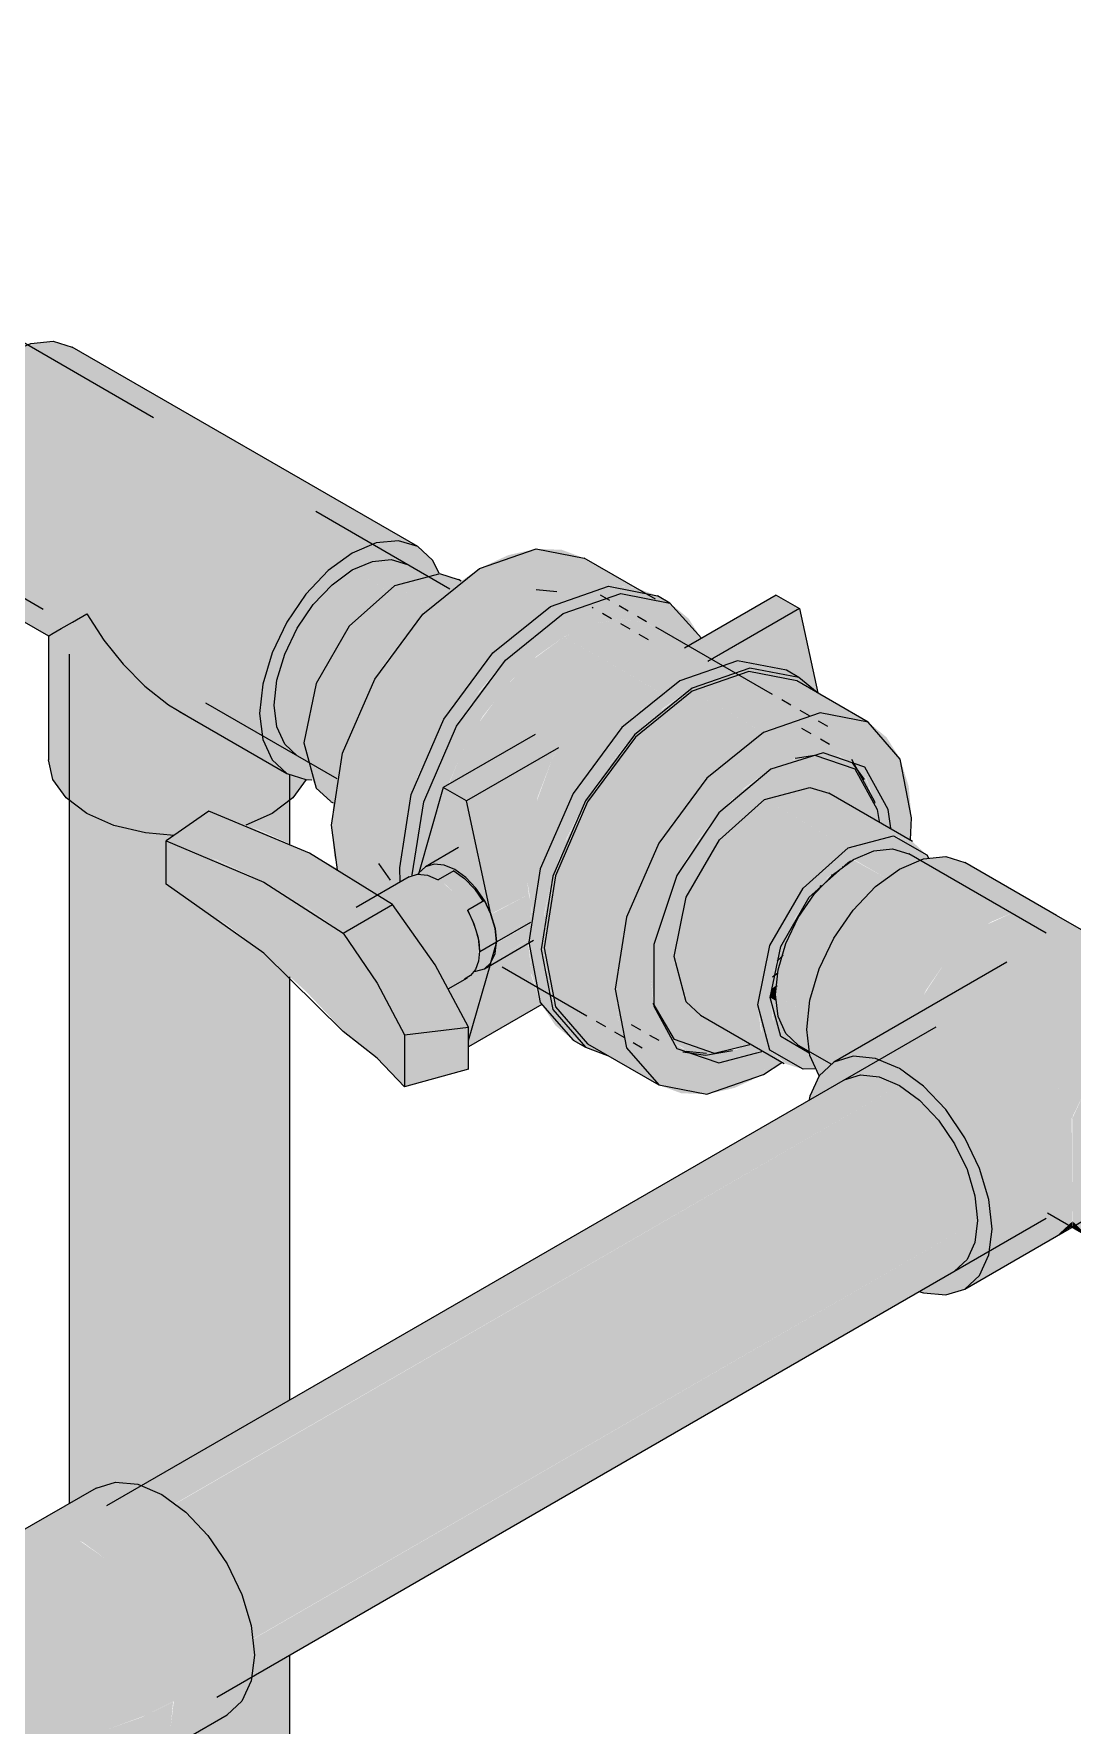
# Model space of a CAD drawing. Header units: millimetres. Extents: x -3576 to 4228, y -1686 to 5244.
# Drawn here: x 2177 to 2529, y 3027 to 3601 of the extents above; entities that cross this region are included whole.
import ezdxf

# ---------------------------------------------------------------- set-up
doc = ezdxf.new("R2010")
doc.units = ezdxf.units.MM
doc.layers.add('M-_WATR----_E', color=5, linetype='Continuous', lineweight=9)

# ---------------------------------------------------------------- blocks, each defined once
blk = doc.blocks.new('COMER_TE40_U-PVC тройник равнопроходный - DN16 - DN315 _Grey_-V15-В50 Аксонометрия')
at = {"layer": 'M-_WATR----_E', "lineweight": 20}
for points in [[(2284.68, 3424.81), (2292.82, 3428.27), (2300.41, 3429.02), (2306.93, 3427.01), (2189.55, 3494.78), (2183.03, 3496.79), (2175.44, 3496.04), (2167.3, 3492.57), (2281.79, 3426.47)], [(2262.43, 3349.93), (2257.43, 3354.57), (2254.29, 3361.52), (2253.21, 3370.3), (2254.29, 3380.33), (2257.43, 3390.9), (2262.43, 3401.32), (2268.95, 3410.85), (2276.54, 3418.86), (2284.68, 3424.81), (2167.3, 3492.57), (2159.16, 3486.63), (2151.57, 3478.62), (2145.05, 3469.09), (2140.05, 3458.67), (2136.91, 3448.1), (2135.83, 3438.07), (2136.91, 3429.29), (2140.05, 3422.34), (2145.05, 3417.7), (2181.65, 3396.75), (2194.52, 3404.19), (2200.26, 3395.28), (2206.84, 3387.03), (2214.47, 3379.4), (2222.27, 3373.3), (2258.16, 3352.42)], [(2268.95, 3347.92), (2270.99, 3348.12), (2269.32, 3351.79), (2269.03, 3354.2), (2265.44, 3356.45), (2261.72, 3359.9), (2259.07, 3365.76), (2258.16, 3373.16), (2259.07, 3381.61), (2262, 3391.12), (2265.93, 3399.3), (2272.51, 3408.48), (2277.84, 3414.1), (2284.68, 3419.09), (2291.54, 3422.01), (2297.94, 3422.64), (2303.43, 3420.95), (2309.72, 3417.31), (2314.01, 3417.78), (2311.93, 3422.37), (2306.93, 3427.01), (2300.41, 3429.02), (2292.82, 3428.27), (2284.68, 3424.81), (2276.54, 3418.86), (2268.21, 3409.78), (2262.43, 3401.32), (2257.43, 3390.9), (2254.29, 3380.33), (2253.21, 3370.3), (2254.29, 3361.52), (2257.43, 3354.57), (2262.43, 3349.93), (2268.28, 3348.13)], [(2224.18, 3329.03), (2236.27, 3337.08), (2248.51, 3332.46), (2257.46, 3336.42), (2257.43, 3352.84), (2222.27, 3373.3), (2213.49, 3380.33), (2206.84, 3387.03), (2200.26, 3395.28), (2194.52, 3404.19), (2181.65, 3396.75), (2181.49, 3354.59), (2183.01, 3347.94), (2187.45, 3341.74), (2194.52, 3336.42), (2203.74, 3332.34), (2214.47, 3329.77), (2221.44, 3329.24)], [(2257.46, 3336.42), (2264.53, 3341.74), (2268.95, 3347.92), (2261.72, 3350.35), (2257.46, 3352.83), (2257.46, 3346.69)]]:
    blk.add_hatch(color=47, dxfattribs=at).paths.add_polyline_path(points)
at = {"layer": 'M-_WATR----_E', "color": 180, "lineweight": 20}
for p, q in [((2306.93, 3427.01), (2189.55, 3494.78)), ((2145.05, 3417.7), (2181.49, 3396.66)), ((2181.49, 3396.66), (2181.49, 3354.59)), ((2225.99, 3370.97), (2262.43, 3349.93)), ((2257.46, 3336.42), (2248.53, 3332.43))]:
    blk.add_line(p, q, dxfattribs=at)
for points in [[(2167.3, 3492.57, 0), (2175.44, 3496.04, 0), (2183.03, 3496.79, 0), (2189.55, 3494.78, 0)], [(2145.05, 3417.7, 0), (2140.05, 3422.34, 0), (2136.91, 3429.29, 0), (2135.83, 3438.07, 0), (2136.91, 3448.1, 0), (2140.05, 3458.67, 0), (2145.05, 3469.09, 0), (2151.57, 3478.62, 0), (2159.16, 3486.63, 0), (2167.3, 3492.57, 0)], [(2284.68, 3424.81, 0), (2276.54, 3418.86, 0), (2268.95, 3410.85, 0), (2262.43, 3401.32, 0), (2257.43, 3390.9, 0), (2254.29, 3380.33, 0), (2253.21, 3370.3, 0), (2254.29, 3361.52, 0), (2257.43, 3354.57, 0), (2262.43, 3349.93, 0), (2268.95, 3347.92, 0), (2270.89, 3347.85, 0)], [(2314.25, 3417.96, 0), (2311.93, 3422.37, 0), (2306.93, 3427.01, 0), (2300.41, 3429.02, 0), (2292.82, 3428.27, 0), (2284.68, 3424.81, 0)], [(2265.93, 3355.99, 0), (2261.72, 3359.9, 0), (2259.07, 3365.76, 0), (2258.16, 3373.16, 0), (2259.07, 3381.61, 0), (2261.72, 3390.52, 0), (2265.93, 3399.3, 0), (2271.42, 3407.33, 0), (2277.82, 3414.08, 0), (2284.68, 3419.09, 0)], [(2284.68, 3419.09, 0), (2291.54, 3422.01, 0), (2297.94, 3422.64, 0), (2303.43, 3420.95, 0)], [(2181.77, 3396.82, 0), (2181.65, 3396.75, 0), (2183.08, 3397.58, 0), (2185.82, 3399.17, 0), (2189.68, 3401.39, 0), (2194.52, 3404.19, 0)], [(2194.52, 3404.19, 0), (2200.26, 3395.28, 0), (2206.84, 3387.03, 0), (2214.19, 3379.62, 0), (2222.27, 3373.3, 0), (2228.33, 3369.69, 0)], [(2224.17, 3328.92, 0), (2214.47, 3329.77, 0), (2203.74, 3332.34, 0), (2194.52, 3336.42, 0), (2187.45, 3341.74, 0), (2183.01, 3347.94, 0), (2181.49, 3354.59, 0)], [(2268.97, 3347.92, 0), (2264.53, 3341.74, 0), (2257.46, 3336.42, 0)]]:
    blk.add_polyline3d(points, dxfattribs=at)
blk = doc.blocks.new('COMER_industrial series - BVI10075-V16-В50 Аксонометрия')
at = {"layer": 'M-_WATR----_E', "lineweight": 20}
for color, points in [(8, [(2351.2, 3406.12), (2352.07, 3406.72), (2362.07, 3411.36), (2372.03, 3413.53), (2380.55, 3413.24), (2361.88, 3423.69), (2355.84, 3425.93), (2347.14, 3426.27), (2337.7, 3424.13), (2327.89, 3419.58), (2350.16, 3406.72)]), (8, [(2293.46, 3308.79), (2301.22, 3313.27), (2300.89, 3318.98), (2302.19, 3331.81), (2305.33, 3344.54), (2309.56, 3356.04), (2315.82, 3368.45), (2323.59, 3380.3), (2332.45, 3390.89), (2342.07, 3399.81), (2351.2, 3406.12), (2327.89, 3419.58), (2318.07, 3412.8), (2308.63, 3404.04), (2299.93, 3393.65), (2291.44, 3380.3), (2286.05, 3369.61), (2281.4, 3356.88), (2278.54, 3344.33), (2277.63, 3331.81), (2278.54, 3321.66), (2279.84, 3317.49), (2285.95, 3313.94), (2292.23, 3309.64)]), (8, [(2278.19, 3339.95), (2278.97, 3346.22), (2281.79, 3357.94), (2286.05, 3369.61), (2292.31, 3382.02), (2299.93, 3393.65), (2308.63, 3404.04), (2311.34, 3406.55), (2299.04, 3413.66), (2291.07, 3407.85), (2283.66, 3400.02), (2277.29, 3390.7), (2272.4, 3380.52), (2269.32, 3370.18), (2268.28, 3360.38), (2269.32, 3351.79), (2272.4, 3345), (2277.57, 3340.3)]), (8, [(2311.34, 3406.55), (2318.07, 3412.8), (2321.69, 3415.29), (2320.79, 3415.81), (2314.42, 3417.78), (2307, 3417.04), (2299.04, 3413.66), (2308.63, 3408.12)]), (8, [(2356.31, 3404.27), (2366.31, 3408.91), (2375.93, 3411.09), (2384.79, 3410.74), (2392.56, 3407.86), (2387.17, 3410.74), (2380.55, 3413.19), (2371.69, 3413.54), (2362.07, 3411.36), (2352.07, 3406.72)]), (8, [(2301.22, 3313.27), (2305.07, 3315.76), (2306.03, 3327.59), (2308.95, 3340.38), (2313.69, 3353.35), (2320.06, 3366), (2327.83, 3377.85), (2336.69, 3388.44), (2346.96, 3397.81), (2356.31, 3404.27), (2352.07, 3406.72), (2342.07, 3399.81), (2332.45, 3390.89), (2323.59, 3380.3), (2315.82, 3368.45), (2309.44, 3355.8), (2304.35, 3341.28), (2301.79, 3330.04), (2300.8, 3317.92), (2301.17, 3313.88)]), (8, [(2398.41, 3393.06), (2403.09, 3396), (2398.93, 3402.58), (2392.56, 3407.86), (2384.79, 3410.74), (2375.93, 3411.09), (2366.31, 3408.91), (2356.31, 3404.27), (2356.58, 3396.35), (2367.4, 3400.95), (2375.91, 3402.42), (2384.35, 3401.17), (2397.76, 3393.43)]), (8, [(2305.07, 3315.2), (2307.09, 3315.76), (2307.92, 3318.3), (2315.58, 3345.24), (2317.44, 3346.46), (2321.84, 3357.04), (2328.92, 3369.25), (2338.48, 3381.3), (2347.31, 3389.79), (2356.58, 3396.35), (2356.31, 3404.27), (2346.31, 3397.36), (2336.69, 3388.44), (2326.91, 3376.45), (2319.46, 3364.81), (2313.69, 3353.35), (2308.95, 3340.38), (2306.03, 3327.59), (2305.06, 3315.31)]), (8, [(2389.79, 3377.18), (2395.91, 3381.41), (2406.06, 3386.08), (2409.24, 3386.8), (2408.27, 3387.36), (2405.43, 3387.97), (2397.76, 3392.68), (2398.41, 3393.06), (2384.3, 3401.18), (2375.84, 3402.41), (2366.43, 3400.76), (2356.66, 3396.31), (2388.63, 3377.86)]), (8, [(2400.15, 3378.96), (2410.15, 3383.59), (2419.77, 3385.78), (2428.63, 3385.43), (2436.4, 3382.55), (2431.01, 3385.43), (2424.39, 3387.87), (2415.53, 3388.23), (2405.91, 3386.04), (2395.91, 3381.41)]), (8, [(2442.58, 3377.42), (2436.4, 3382.55), (2428.63, 3385.43), (2419.77, 3385.78), (2409.97, 3383.51), (2400.15, 3378.96), (2400.15, 3377.86), (2410.15, 3382.45), (2419.77, 3384.53), (2428.1, 3384.2), (2435.73, 3381.38)]), (8, [(2424.33, 3363.89), (2434.15, 3368.44), (2443.59, 3370.59), (2452.29, 3370.24), (2459.91, 3367.42), (2434.15, 3381.96), (2428.1, 3384.2), (2419.4, 3384.55), (2409.97, 3382.41), (2400.15, 3377.86), (2422.75, 3364.81)]), (8, [(2363.9, 3256.97), (2357.53, 3262.26), (2352.79, 3269.76), (2349.84, 3279.52), (2348.89, 3290.16), (2349.87, 3302.28), (2352.79, 3315.07), (2357.53, 3328.04), (2364.02, 3340.87), (2372.03, 3352.96), (2380.53, 3363.13), (2390.15, 3372.05), (2400.15, 3378.96), (2395.91, 3381.41), (2385.91, 3374.5), (2375.65, 3364.81), (2367.43, 3354.99), (2359.66, 3343.14), (2353.28, 3330.49), (2348.55, 3317.52), (2345.63, 3304.73), (2344.64, 3292.61), (2345.63, 3281.63), (2348.55, 3272.21), (2353.67, 3264.39), (2359.66, 3259.42)]), (8, [(2371.43, 3254.19), (2364.58, 3258.14), (2358.32, 3263.33), (2353.67, 3270.69), (2350.81, 3279.94), (2349.84, 3290.71), (2350.81, 3302.61), (2353.67, 3315.16), (2358.32, 3327.89), (2364.58, 3340.3), (2372.2, 3351.93), (2380.9, 3362.32), (2390.34, 3371.07), (2400.15, 3377.86), (2400.15, 3378.96), (2389.1, 3371.07), (2379.86, 3362.32), (2371.27, 3351.93), (2363.71, 3340.3), (2356.91, 3326.34), (2352.53, 3313.92), (2349.78, 3301.2), (2348.89, 3290.16), (2349.87, 3279.18), (2352.79, 3269.76), (2357.53, 3262.26), (2364.58, 3256.72)]), (8, [(2388.76, 3244.18), (2382.5, 3249.37), (2377.85, 3256.73), (2374.99, 3265.98), (2374.02, 3276.75), (2374.99, 3288.64), (2377.85, 3301.2), (2382.5, 3313.92), (2388.76, 3326.34), (2396.38, 3337.97), (2405.08, 3348.36), (2414.52, 3357.11), (2424.33, 3363.89), (2400.15, 3377.86), (2390.15, 3370.9), (2380.53, 3361.88), (2371.67, 3351.12), (2363.9, 3338.96), (2357.53, 3325.71), (2353.65, 3315.07), (2350.78, 3302.28), (2349.89, 3290.16), (2351.04, 3279.18), (2354.26, 3269.76), (2358.32, 3263.33), (2364.58, 3258.14), (2372.03, 3253.84)]), (8, [(2405.08, 3241.01), (2414.52, 3243.16), (2424.33, 3247.71), (2426.16, 3254.52), (2423.84, 3255.86), (2417.14, 3253.04), (2409.18, 3251.66), (2401.44, 3252.81), (2394.98, 3256.54), (2390.12, 3262.67), (2387.1, 3270.88), (2386.08, 3280.77), (2387.1, 3291.85), (2390.12, 3303.55), (2394.98, 3315.29), (2401.44, 3326.48), (2409.18, 3336.56), (2417.8, 3345.02), (2426.88, 3351.44), (2424.33, 3363.89), (2414.52, 3357.11), (2405.04, 3348.31), (2396.38, 3337.97), (2388.76, 3326.34), (2382.5, 3313.92), (2377.85, 3301.2), (2374.99, 3288.64), (2374.02, 3276.75), (2375.04, 3265.81), (2377.85, 3256.73), (2382.5, 3249.37), (2388.76, 3244.18), (2396.38, 3241.36), (2401.44, 3241.16)]), (8, [(2463.46, 3333.44), (2463.02, 3337.73), (2459.83, 3345.99), (2455.44, 3351.52), (2449.23, 3355.11), (2441.79, 3356.21), (2434.15, 3354.69), (2426.88, 3351.44), (2424.76, 3349.94), (2424.76, 3341.07), (2433.49, 3344.53), (2440.14, 3345.19), (2446.51, 3343.23), (2462.26, 3334.13)]), (8, [(2460.12, 3345.63), (2455.15, 3352.12), (2453.77, 3353.86), (2449.23, 3356.31), (2444.58, 3357), (2435.96, 3355.5), (2435.96, 3355.2), (2441.79, 3356.21), (2449.23, 3355.11), (2455.44, 3351.52), (2459.83, 3345.99)]), (8, [(2407.73, 3254.9), (2416.8, 3256.68), (2419.96, 3258.09), (2403.01, 3267.88), (2398.12, 3272.42), (2395.05, 3279.21), (2394, 3287.8), (2395.41, 3298.81), (2398.12, 3307.93), (2403.52, 3318.85), (2409.38, 3327.43), (2417.8, 3336), (2424.76, 3341.07), (2424.76, 3349.94), (2416.8, 3344.03), (2408.01, 3335.03), (2400.77, 3325.31), (2394.42, 3313.92), (2390.12, 3303.55), (2387.1, 3291.85), (2386.08, 3280.77), (2387.23, 3271.38), (2389.4, 3265.48), (2394.08, 3259.59), (2400.29, 3256), (2403.01, 3255.6)]), (8, [(2467.34, 3331.2), (2466.66, 3337.78), (2463.64, 3345.99), (2458.78, 3352.12), (2454.32, 3354.69), (2459.19, 3348.57), (2463.02, 3337.73), (2463.64, 3333.34), (2466.29, 3331.81)]), (8, [(2453.18, 3324.66), (2461.15, 3328.05), (2468.56, 3328.78), (2474.93, 3326.82), (2446.51, 3343.23), (2439.7, 3345.15), (2432.72, 3344.46), (2424.76, 3341.07), (2440.81, 3331.81)]), (8, [(2431.43, 3251.47), (2426.55, 3256), (2423.47, 3262.8), (2422.43, 3271.38), (2423.47, 3281.18), (2426.55, 3291.52), (2431.43, 3301.7), (2437.81, 3311.02), (2445.22, 3318.85), (2453.18, 3324.66), (2424.76, 3341.07), (2416.8, 3335.27), (2408.72, 3326.48), (2403.01, 3318.11), (2398.12, 3307.93), (2395.05, 3297.59), (2394, 3287.8), (2395.05, 3279.21), (2398.12, 3272.42), (2403.01, 3267.88), (2429.34, 3252.68)]), (11, [(2281.53, 3295.77), (2298.31, 3305.46), (2285.08, 3314.54), (2270.2, 3322.9), (2250.23, 3331.81), (2235.96, 3337.19), (2221.44, 3327.13), (2238.8, 3320.54), (2254.69, 3313.07), (2268.97, 3304.79), (2277.3, 3298.81)]), (11, [(2302.42, 3243.55), (2302.42, 3261.23), (2293.12, 3278.73), (2281.53, 3295.77), (2267.81, 3305.46), (2253.79, 3313.49), (2236.68, 3321.34), (2221.44, 3327.13), (2221.44, 3312.37), (2241.75, 3298.81), (2254.69, 3288.88), (2268.97, 3275.92), (2282.9, 3261.23), (2293.12, 3253.29)]), (8, [(2453.18, 3319.76), (2462.26, 3323.75), (2468.62, 3324.21), (2473.7, 3322.64), (2477.48, 3320.46), (2478.77, 3320.98), (2480.34, 3321.13), (2479.44, 3322.64), (2474.93, 3326.82), (2468.21, 3328.75), (2461.15, 3328.05), (2453.18, 3324.66), (2453.18, 3320.78)]), (8, [(2437.81, 3249.5), (2442.08, 3249.93), (2439.64, 3255.06), (2434.43, 3256.67), (2430.22, 3260.58), (2427.57, 3266.43), (2426.67, 3273.83), (2427.88, 3283.3), (2430.71, 3292.21), (2435.13, 3300.99), (2440.89, 3309.03), (2446.32, 3314.76), (2453.18, 3319.76), (2453.18, 3324.66), (2445.22, 3318.85), (2437.81, 3311.02), (2431.43, 3301.7), (2426.55, 3291.52), (2423.47, 3281.18), (2422.43, 3271.38), (2423.84, 3261.98), (2426.55, 3256), (2431.99, 3251.3), (2434.43, 3250.54)]), (11, [(2314.45, 3281.87), (2327.89, 3289.63), (2327.36, 3294.06), (2326.13, 3298.32), (2324.47, 3302.08), (2323.78, 3303.43), (2321.66, 3306.67), (2319.24, 3309.56), (2315.63, 3312.68), (2313.88, 3313.88), (2310.26, 3315.42), (2306.88, 3315.76), (2303.43, 3314.54), (2293.46, 3308.79), (2298.6, 3305.06), (2312.79, 3284.94), (2314.1, 3282.51)]), (11, [(2323.78, 3303.43), (2329.09, 3306.49), (2325.9, 3311.04), (2322.34, 3314.64), (2319.19, 3316.94), (2313.88, 3313.88), (2316.62, 3311.99), (2319.24, 3309.56), (2321.66, 3306.67), (2323.75, 3303.49)]), (8, [(2428.65, 3285.92), (2429.34, 3286.45), (2430.77, 3288.12), (2432.68, 3293.65), (2437.02, 3302.19), (2441.69, 3309.03), (2443.61, 3311.18), (2443.61, 3311.89), (2439.93, 3308), (2433.88, 3298.81), (2430.22, 3291.19), (2428.8, 3286.41)]), (11, [(2302.42, 3261.23), (2324.21, 3263.79), (2312.79, 3284.94), (2298.31, 3305.46), (2281.53, 3295.77), (2293.12, 3278.73), (2299.99, 3265.81)]), (8, [(2328.03, 3289.55), (2333.68, 3292.82), (2332.76, 3298.81), (2331.74, 3302.17), (2329.54, 3306.76), (2323.88, 3303.49), (2326.13, 3298.81), (2327.55, 3294.06), (2327.97, 3290.13)]), (8, [(2333.62, 3293.4), (2344.64, 3300.06), (2345.28, 3300.43), (2345.48, 3305.59), (2344.65, 3308.89), (2331.79, 3302.08), (2333.2, 3297.32)]), (8, [(2328.03, 3289.55), (2327.55, 3294.06), (2325.53, 3300.07), (2325.99, 3298.71), (2326.91, 3296.04), (2327.62, 3292.95), (2327.89, 3289.63)]), (8, [(2331.74, 3285.7), (2333.75, 3286.9), (2344.73, 3293.7), (2345.15, 3298.79), (2333.61, 3292.22), (2333.2, 3288.87), (2331.79, 3285.75)]), (11, [(2317.17, 3276.83), (2324.83, 3281.32), (2326.6, 3283.68), (2327.62, 3287.02), (2327.62, 3289.48), (2314.45, 3281.87), (2317.02, 3277.1)]), (8, [(2428.7, 3272.66), (2428.44, 3274.94), (2428.76, 3277.85), (2426.96, 3276.54), (2426.67, 3273.83), (2428.44, 3272.81)]), (8, [(2407.73, 3254.9), (2400.28, 3256), (2394.08, 3259.59), (2389.28, 3265.81), (2386.98, 3272.07), (2387.1, 3270.88), (2390.12, 3262.67), (2393.29, 3258.67), (2398.12, 3256.18), (2405.03, 3255.15)]), (8, [(2439.93, 3254.97), (2440.03, 3255.06), (2439.93, 3255.54), (2436.2, 3257.69), (2431.7, 3262.23), (2429.32, 3267.65), (2428.44, 3272.81), (2426.67, 3273.83), (2427.85, 3265.81), (2430.22, 3260.58), (2434.43, 3256.67), (2439.64, 3255.06)]), (11, [(2302.42, 3243.55), (2324.21, 3249.5), (2324.21, 3263.79), (2302.42, 3261.23)]), (8, [(2404.72, 3254.24), (2407.73, 3254.9), (2400.29, 3255.86), (2396.98, 3256.54), (2393.29, 3258.67), (2395.05, 3256.5), (2396.99, 3255.38), (2401.44, 3254.72)]), (8, [(2409.18, 3251.66), (2417.8, 3253.16), (2423.58, 3256), (2419.96, 3258.09), (2415.54, 3256.25), (2404.72, 3254.24), (2396.99, 3255.38), (2401.44, 3252.81), (2405.08, 3252.27)])]:
    blk.add_hatch(color=color, dxfattribs=at).paths.add_polyline_path(points)
h = blk.add_hatch(color=8, dxfattribs=at)
h.paths.add_polyline_path([(2323.5, 3340.66), (2354.71, 3358.68), (2346.79, 3363.25), (2315.58, 3345.24)])
h.paths.add_polyline_path([(2405.43, 3387.97), (2436.64, 3405.98), (2428.72, 3410.56), (2397.51, 3392.54), (2400.22, 3390.97)])
h = blk.add_hatch(color=8, dxfattribs=at)
h.paths.add_polyline_path([(2333.75, 3292.78), (2345.19, 3299.38), (2345.28, 3300.43), (2333.62, 3293.4), (2333.68, 3293.11)])
h.paths.add_polyline_path([(2331.74, 3302.17), (2333.68, 3303.23), (2344.65, 3308.89), (2344.1, 3313.42), (2344.73, 3327.73), (2347.66, 3341.92), (2352.72, 3355.29), (2354.71, 3358.68), (2323.5, 3340.66), (2331.29, 3304.3)])
h.paths.add_polyline_path([(2442.78, 3377.31), (2436.64, 3405.98), (2405.82, 3387.88), (2408.96, 3386.97), (2409.24, 3386.8), (2415.53, 3388.23), (2424.39, 3387.87), (2433.54, 3384.2), (2436.57, 3382.41), (2442.78, 3377.31)])
h = blk.add_hatch(color=8, dxfattribs=at)
h.paths.add_polyline_path([(2345.75, 3281.25), (2345.54, 3282.63), (2344.43, 3292.35), (2344.1, 3290.53), (2344.73, 3283.09), (2345.63, 3281.47)])
h.paths.add_polyline_path([(2345.56, 3303.89), (2345.96, 3306.2), (2348.55, 3317.52), (2353.95, 3331.81), (2361.03, 3345.24), (2367.43, 3354.99), (2376.29, 3365.57), (2385.91, 3374.5), (2389.79, 3377.18), (2356.58, 3396.35), (2345.75, 3388.44), (2336.69, 3379.38), (2327.83, 3367.4), (2321.71, 3356.8), (2317.49, 3346.34), (2346.79, 3363.25), (2354.71, 3358.68), (2352.61, 3354.99), (2347.4, 3340.66), (2344.73, 3327.73), (2344.1, 3313.42), (2345.12, 3307.34), (2345.52, 3304.73)])
h = blk.add_hatch(color=8, dxfattribs=at)
h.paths.add_polyline_path([(2424.33, 3247.71), (2430.53, 3251.99), (2426.16, 3254.52), (2424.39, 3247.9)])
h.paths.add_polyline_path([(2474.03, 3327.33), (2474.65, 3334.85), (2473.68, 3345.62), (2470.82, 3354.87), (2466.17, 3362.23), (2459.91, 3367.42), (2452.29, 3370.24), (2443.59, 3370.59), (2434.15, 3368.44), (2424.33, 3363.89), (2426.88, 3351.44), (2435.96, 3355.5), (2444.58, 3357), (2452.32, 3355.85), (2458.78, 3352.12), (2463.93, 3345.19), (2466.66, 3337.78), (2467.34, 3331.2), (2473.68, 3327.54)])
h = blk.add_hatch(color=8, dxfattribs=at)
h.paths.add_polyline_path([(2428.27, 3284.63), (2429.38, 3285.77), (2430.39, 3286.83), (2430.71, 3288.05), (2428.44, 3285.19)])
h.paths.add_polyline_path([(2443.53, 3310.97), (2444.31, 3311.78), (2444.64, 3312.98), (2443.71, 3312), (2443.55, 3311.02)])
h.paths.add_polyline_path([(2462.26, 3339.8), (2462.2, 3340.35), (2458.78, 3349.08), (2454.32, 3354.69), (2452.29, 3355.86), (2449.63, 3356.25), (2453.79, 3353.83), (2460.28, 3345.19), (2462.2, 3339.95)])
h = blk.add_hatch(color=8, dxfattribs=at)
h.paths.add_polyline_path([(2324.21, 3259.21), (2333.68, 3293.11), (2333.53, 3292.73), (2327.88, 3289.55), (2327.35, 3285.75), (2326.5, 3283.42), (2324.21, 3280.95), (2317.17, 3276.83), (2324.21, 3263.79), (2324.21, 3261.23)])
h.paths.add_polyline_path([(2331.74, 3302.17), (2323.5, 3340.66), (2315.58, 3345.24), (2307.19, 3315.73), (2310.54, 3315.31), (2313.95, 3313.92), (2319.19, 3316.94), (2323.88, 3313.17), (2326.91, 3309.68), (2329.09, 3306.49), (2329.54, 3306.76), (2331.11, 3303.49)])
h = blk.add_hatch(color=8, dxfattribs=at)
h.paths.add_polyline_path([(2326.61, 3282.76), (2329.54, 3283.66), (2331.79, 3285.75), (2333.3, 3289.63), (2333.68, 3292.82), (2327.88, 3289.55), (2327.35, 3285.75), (2326.5, 3282.77)])
h.paths.add_polyline_path([(2329.09, 3306.49), (2329.54, 3306.76), (2326.19, 3311.49), (2322.29, 3315.31), (2319.19, 3317.46), (2315.88, 3318.87), (2312.47, 3319.21), (2309.54, 3318.3), (2307.08, 3315.74), (2310.58, 3315.29), (2313.88, 3313.88), (2319.37, 3316.81), (2323.04, 3314.06), (2326.91, 3309.68), (2328.97, 3306.67)])
h = blk.add_hatch(color=8, dxfattribs=at)
h.paths.add_polyline_path([(2426.96, 3276.54), (2428.76, 3277.85), (2429.23, 3282.28), (2427.43, 3280.97), (2427.26, 3279.35)])
h.paths.add_polyline_path([(2447.33, 3314.97), (2449.35, 3316.7), (2447.39, 3315.53)])
h = blk.add_hatch(color=8, dxfattribs=at)
h.paths.add_polyline_path([(2427.43, 3280.97), (2429.23, 3282.28), (2429.55, 3284.02), (2429.99, 3286.41), (2428.27, 3284.63), (2427.45, 3281.18)])
h.paths.add_polyline_path([(2444.31, 3311.78), (2447.33, 3314.97), (2447.39, 3315.53), (2445.22, 3313.6), (2444.62, 3312.85)])
h = blk.add_hatch(color=8, dxfattribs=at)
h.paths.add_polyline_path([(2324.21, 3257.14), (2349.02, 3271.46), (2348.26, 3273.12), (2345.24, 3282.17), (2344.69, 3283.67), (2344.21, 3291.17), (2344.64, 3293.57), (2331.73, 3285.66), (2324.21, 3259.21), (2324.21, 3257.18)])
h.paths.add_polyline_path([(2333.62, 3292.31), (2345.15, 3298.81), (2345.19, 3299.38), (2333.68, 3292.53)])
at = {"layer": 'M-_WATR----_E', "color": 180, "lineweight": 20}
for p, q in [((2387.64, 3409.14), (2363.46, 3423.1)), ((2321.69, 3415.29), (2320.79, 3415.81)), ((2354.13, 3411.64), (2347.2, 3412.29)), ((2372.15, 3408.67), (2369.02, 3410.48)), ((2378.42, 3405.06), (2375.29, 3406.86)), ((2392.56, 3407.86), (2388.32, 3410.31)), ((2428.72, 3410.56), (2397.51, 3392.54)), ((2428.72, 3410.56), (2436.64, 3405.98)), ((2366.52, 3406.15), (2366.2, 3406.33)), ((2372.79, 3402.53), (2369.65, 3404.34)), ((2384.68, 3401.44), (2381.55, 3403.25)), ((2436.64, 3405.98), (2405.43, 3387.97)), ((2436.64, 3405.98), (2442.78, 3377.31)), ((2379.05, 3398.92), (2375.92, 3400.73)), ((2385.31, 3395.3), (2382.18, 3397.11)), ((2427.41, 3376.77), (2387.81, 3399.63)), ((2436.4, 3382.55), (2432.16, 3385)), ((2459.91, 3367.42), (2435.73, 3381.38)), ((2433.67, 3373.15), (2430.54, 3374.96)), ((2439.94, 3369.54), (2436.8, 3371.35)), ((2446.2, 3365.92), (2443.07, 3367.73)), ((2346.79, 3363.25), (2315.58, 3345.24)), ((2440.57, 3363.4), (2437.44, 3365.21)), ((2446.83, 3359.78), (2443.7, 3361.59)), ((2354.71, 3358.68), (2323.5, 3340.66)), ((2458.68, 3347.93), (2454.64, 3353.61)), ((2315.58, 3345.24), (2307.19, 3315.73)), ((2323.5, 3340.66), (2315.58, 3345.24)), ((2277.29, 3340.47), (2278.19, 3339.95)), ((2331.74, 3302.17), (2323.5, 3340.66)), ((2474.93, 3326.82), (2446.51, 3343.23)), ((2235.96, 3337.19), (2221.44, 3327.13)), ((2221.44, 3312.37), (2221.44, 3327.13)), ((2320.81, 3324.81), (2309.54, 3318.3)), ((2303.98, 3314.86), (2285.95, 3304.45)), ((2293.54, 3319.36), (2297.58, 3313.68)), ((2319.19, 3316.94), (2313.88, 3313.88)), ((2447.58, 3315.62), (2447.52, 3315.06)), ((2451.17, 3318.31), (2451.15, 3318.02)), ((2453.18, 3319.76), (2454.08, 3320.26)), ((2443.61, 3311.18), (2443.79, 3311.99)), ((2281.53, 3295.77), (2298.31, 3305.46)), ((2329.54, 3306.76), (2323.88, 3303.49)), ((2329.54, 3306.76), (2331.75, 3302.17)), ((2345.19, 3299.38), (2333.75, 3292.78)), ((2328.03, 3289.55), (2333.68, 3292.82)), ((2329.54, 3283.66), (2346.24, 3293.3)), ((2331.75, 3285.75), (2333.75, 3292.78)), ((2333.75, 3292.78), (2333.62, 3293.4)), ((2428.97, 3286.2), (2431.1, 3288.29)), ((2317.2, 3276.77), (2323.78, 3280.57)), ((2324.21, 3259.21), (2331.7, 3285.54)), ((2335.58, 3284.3), (2364.41, 3267.65)), ((2429.25, 3282.13), (2427.46, 3280.76)), ((2428.99, 3277.84), (2427.12, 3276.48)), ((2349.02, 3271.46), (2324.21, 3257.14)), ((2302.42, 3261.23), (2324.21, 3263.79)), ((2324.21, 3249.5), (2324.21, 3263.79)), ((2367.54, 3265.84), (2370.67, 3264.04)), ((2379.44, 3264.75), (2382.57, 3262.94)), ((2403.01, 3267.88), (2431.43, 3251.47)), ((2302.42, 3261.23), (2302.42, 3243.55)), ((2359.66, 3259.42), (2363.9, 3256.97)), ((2364.58, 3258.14), (2388.76, 3244.18)), ((2373.8, 3262.23), (2376.94, 3260.42)), ((2380.07, 3258.61), (2383.2, 3256.8)), ((2385.7, 3261.13), (2388.83, 3259.33)), ((2398.09, 3255.65), (2405.02, 3254.99)), ((2424.33, 3247.71), (2430.59, 3251.77)), ((2324.21, 3249.5), (2302.42, 3243.55))]:
    blk.add_line(p, q, dxfattribs=at)
for points in [[(2327.89, 3419.58, 0), (2347.14, 3426.27, 0), (2363.46, 3423.1, 0)], [(2279.61, 3317.27, 0), (2277.57, 3332.44, 0), (2281.4, 3356.88, 0), (2292.31, 3382.02, 0), (2308.63, 3404.04, 0), (2327.89, 3419.58, 0)], [(2299.04, 3413.66, 0), (2283.66, 3400.02, 0), (2272.4, 3380.52, 0), (2268.28, 3360.38, 0), (2272.4, 3345, 0), (2277.32, 3340.53, 0)], [(2320.75, 3415.75, 0), (2314.42, 3417.78, 0), (2299.04, 3413.66, 0)], [(2352.07, 3406.72, 0), (2371.69, 3413.54, 0), (2388.32, 3410.31, 0)], [(2300.98, 3313.1, 0), (2300.8, 3317.92, 0), (2304.71, 3342.83, 0), (2315.82, 3368.45, 0), (2332.45, 3390.89, 0), (2352.07, 3406.72, 0)], [(2356.31, 3404.27, 0), (2375.93, 3411.09, 0), (2392.56, 3407.86, 0), (2403.28, 3395.91, 0)], [(2305.05, 3315.3, 0), (2305.05, 3315.48, 0), (2308.95, 3340.38, 0), (2320.06, 3366, 0), (2336.69, 3388.44, 0), (2356.31, 3404.27, 0)], [(2432.16, 3385, 0), (2415.53, 3388.23, 0), (2395.91, 3381.41, 0)], [(2442.6, 3377.46, 0), (2436.4, 3382.55, 0), (2419.77, 3385.78, 0), (2400.15, 3378.96, 0)], [(2435.73, 3381.38, 0), (2419.4, 3384.55, 0), (2400.15, 3377.86, 0)], [(2395.91, 3381.41, 0), (2376.29, 3365.57, 0), (2359.66, 3343.14, 0), (2348.55, 3317.52, 0), (2344.64, 3292.61, 0), (2348.55, 3272.21, 0), (2359.66, 3259.42, 0)], [(2400.15, 3378.96, 0), (2380.53, 3363.13, 0), (2363.9, 3340.69, 0), (2352.79, 3315.07, 0), (2348.89, 3290.16, 0), (2352.79, 3269.76, 0), (2363.9, 3256.97, 0), (2371.41, 3254.15, 0)], [(2400.15, 3377.86, 0), (2380.9, 3362.32, 0), (2364.58, 3340.3, 0), (2353.67, 3315.16, 0), (2349.84, 3290.71, 0), (2353.67, 3270.69, 0), (2364.58, 3258.14, 0)], [(2474.26, 3327.44, 0), (2474.65, 3334.85, 0), (2470.82, 3354.87, 0), (2459.91, 3367.42, 0), (2443.59, 3370.59, 0), (2424.33, 3363.89, 0)], [(2424.33, 3363.89, 0), (2405.08, 3348.36, 0), (2388.76, 3326.34, 0), (2377.85, 3301.2, 0), (2374.02, 3276.75, 0), (2377.85, 3256.73, 0), (2388.76, 3244.18, 0), (2405.08, 3241.01, 0), (2424.33, 3247.71, 0)], [(2467.57, 3331.36, 0), (2466.66, 3337.78, 0), (2458.78, 3352.12, 0), (2444.58, 3357, 0), (2426.88, 3351.44, 0)], [(2435.1, 3355.2, 0), (2441.79, 3356.21, 0), (2455.44, 3351.52, 0), (2463.02, 3337.73, 0), (2463.68, 3333.66, 0)], [(2426.88, 3351.44, 0), (2409.18, 3336.56, 0), (2394.98, 3315.29, 0), (2387.1, 3291.85, 0), (2387.1, 3270.88, 0), (2394.98, 3256.54, 0), (2409.18, 3251.66, 0), (2423.81, 3255.58, 0)], [(2462.31, 3339.84, 0), (2462.2, 3340.35, 0), (2454.32, 3354.69, 0)], [(2424.76, 3341.07, 0), (2440.14, 3345.19, 0), (2446.51, 3343.23, 0)], [(2403.01, 3267.88, 0), (2398.12, 3272.42, 0), (2394, 3287.8, 0), (2398.12, 3307.93, 0), (2409.38, 3327.43, 0), (2424.76, 3341.07, 0)], [(2298.31, 3305.46, 0), (2270.2, 3322.9, 0), (2235.96, 3337.19, 0)], [(2221.44, 3327.13, 0), (2254.69, 3313.07, 0), (2281.53, 3295.77, 0)], [(2453.18, 3324.66, 0), (2468.56, 3328.78, 0), (2479.82, 3322.28, 0), (2480.45, 3321.31, 0)], [(2441.81, 3249.6, 0), (2437.81, 3249.5, 0), (2426.55, 3256, 0), (2422.43, 3271.38, 0), (2426.55, 3291.52, 0), (2437.81, 3311.02, 0), (2453.18, 3324.66, 0)], [(2303.98, 3314.86, 0), (2306.88, 3315.76, 0), (2310.26, 3315.42, 0), (2313.88, 3313.88, 0)], [(2331.75, 3302.17, 0), (2329.54, 3306.76, 0), (2326.61, 3311.04, 0), (2323.2, 3314.64, 0), (2319.54, 3317.31, 0), (2315.88, 3318.87, 0), (2312.47, 3319.21, 0), (2309.54, 3318.3, 0), (2307.29, 3316.22, 0), (2307.02, 3315.8, 0)], [(2319.19, 3316.94, 0), (2322.81, 3314.3, 0), (2326.19, 3310.74, 0), (2329.09, 3306.49, 0)], [(2439.93, 3254.97, 0), (2430.22, 3260.58, 0), (2426.67, 3273.83, 0), (2430.22, 3291.19, 0), (2439.93, 3308, 0), (2453.18, 3319.76, 0)], [(2281.53, 3262.3, 0), (2254.69, 3288.88, 0), (2221.44, 3312.37, 0)], [(2324.21, 3263.79, 0), (2312.79, 3284.94, 0), (2298.31, 3305.46, 0)], [(2323.78, 3303.43, 0), (2325.53, 3299.97, 0), (2326.82, 3296.44, 0), (2327.62, 3292.95, 0), (2327.89, 3289.63, 0)], [(2328.03, 3289.55, 0), (2327.55, 3294.06, 0), (2326.13, 3298.81, 0), (2323.88, 3303.49, 0)], [(2333.68, 3292.82, 0), (2333.2, 3297.32, 0), (2331.79, 3302.08, 0)], [(2331.79, 3302.08, 0), (2333.2, 3297.32, 0), (2333.68, 3292.82, 0)], [(2281.53, 3295.77, 0), (2293.12, 3278.73, 0), (2302.42, 3261.23, 0)], [(2331.79, 3285.75, 0), (2333.2, 3288.87, 0), (2333.68, 3292.82, 0)], [(2327.89, 3289.63, 0), (2327.53, 3286.24, 0), (2326.5, 3283.42, 0), (2324.83, 3281.32, 0), (2322.75, 3280.08, 0)], [(2326.05, 3282.73, 0), (2326.61, 3282.76, 0), (2329.54, 3283.66, 0), (2331.75, 3285.69, 0)], [(2419.75, 3257.77, 0), (2407.73, 3254.9, 0), (2394.08, 3259.59, 0), (2386.84, 3271.99, 0)], [(2302.42, 3243.55, 0), (2293.12, 3253.29, 0), (2281.53, 3262.3, 0)], [(2396.99, 3255.38, 0), (2404.72, 3254.24, 0), (2413.85, 3255.89, 0)]]:
    blk.add_polyline3d(points, dxfattribs=at)
blk = doc.blocks.new('COMER_EL50_U-PVC отвод 90 - DN16-DN315 _Grey_-V28-В50 Аксонометрия')
at = {"layer": 'M-_WATR----_E', "lineweight": 20}
for points in [[(2097.05, 3034.75), (2098.12, 3044.78), (2101.32, 3055.49), (2106.26, 3065.77), (2112.78, 3075.3), (2120.37, 3083.32), (2128.51, 3089.26), (2136.66, 3092.72), (2144.25, 3093.47), (2150.76, 3091.46), (2123.4, 3107.26), (2116.88, 3109.27), (2109.29, 3108.52), (2101.15, 3105.05), (2093, 3099.11), (2085.41, 3091.1), (2078.9, 3081.57), (2073.9, 3071.15), (2070.75, 3060.58), (2069.68, 3050.55), (2096.95, 3034.81)], [(2224.04, 3034.75), (2251.41, 3050.55), (2250.34, 3060.58), (2247.19, 3071.15), (2242.19, 3081.57), (2235.67, 3091.1), (2228.09, 3099.11), (2219.94, 3105.05), (2211.8, 3108.52), (2204.21, 3109.27), (2197.69, 3107.26), (2170.33, 3091.46), (2176.84, 3093.47), (2184.43, 3092.72), (2193.17, 3088.82), (2200.72, 3083.32), (2208.31, 3075.3), (2214.83, 3065.77), (2219.83, 3055.36), (2222.97, 3044.78), (2224.04, 3034.81)], [(2160.54, 3019.57), (2174.59, 3020.21), (2188.29, 3022.11), (2201.31, 3025.22), (2214.37, 3029.99), (2224.04, 3034.81), (2222.97, 3044.78), (2219.83, 3055.36), (2214.83, 3065.77), (2208.31, 3075.3), (2200.72, 3083.32), (2191.56, 3089.69), (2184.43, 3092.72), (2176.84, 3093.47), (2165.81, 3090.2), (2160.54, 3089.65), (2152.87, 3090.6), (2150.76, 3091.46), (2144.25, 3093.47), (2136.66, 3092.72), (2128.51, 3089.26), (2120.37, 3083.32), (2112.78, 3075.3), (2106.26, 3065.77), (2101.26, 3055.36), (2098.12, 3044.78), (2097.05, 3034.75), (2107.76, 3029.47), (2119.78, 3025.22), (2132.79, 3022.11), (2146.5, 3020.21), (2153.52, 3019.89)], [(2106.26, 3014.38), (2101.26, 3019.02), (2098.12, 3025.97), (2096.95, 3034.81), (2069.68, 3050.55), (2070.75, 3041.77), (2073.97, 3034.75), (2078.9, 3030.18), (2103.19, 3016.16)], [(2214.83, 3014.38), (2242.19, 3030.18), (2247.19, 3034.82), (2250.34, 3041.77), (2251.41, 3050.55), (2224.04, 3034.75), (2222.97, 3025.97), (2219.83, 3019.02)], [(2165.92, 3000.89), (2183.79, 3003.26), (2194.56, 3005.82), (2204.83, 3009.66), (2214.83, 3014.38), (2219.83, 3019.02), (2222.97, 3025.97), (2223.82, 3034.65), (2213.33, 3029.47), (2201.31, 3025.22), (2186.91, 3021.91), (2174.59, 3020.21), (2160.54, 3019.57), (2146.44, 3020.22), (2132.79, 3022.11), (2119.78, 3025.22), (2106.72, 3029.99), (2097.05, 3034.75), (2098.12, 3025.97), (2101.32, 3018.96), (2106.26, 3014.38), (2116.74, 3009.35), (2125.26, 3006.3), (2133.29, 3003.92), (2146.44, 3001.65), (2153.17, 3000.98)]]:
    blk.add_hatch(color=47, dxfattribs=at).paths.add_polyline_path(points)
at = {"layer": 'M-_WATR----_E', "color": 180, "lineweight": 20}
for p, q in [((2150.76, 3091.46), (2123.4, 3107.26)), ((2197.69, 3107.26), (2170.33, 3091.46)), ((2078.9, 3030.18), (2106.26, 3014.38)), ((2214.83, 3014.38), (2242.19, 3030.18))]:
    blk.add_line(p, q, dxfattribs=at)
for points in [[(2069.68, 3050.55, 0), (2070.75, 3060.58, 0), (2073.9, 3071.15, 0), (2078.9, 3081.57, 0), (2085.41, 3091.1, 0), (2093, 3099.11, 0), (2101.15, 3105.05, 0), (2109.29, 3108.52, 0), (2116.88, 3109.27, 0), (2123.4, 3107.26, 0)], [(2197.69, 3107.26, 0), (2204.21, 3109.27, 0), (2211.8, 3108.52, 0), (2219.94, 3105.05, 0), (2228.09, 3099.11, 0), (2235.67, 3091.1, 0), (2242.19, 3081.57, 0), (2247.19, 3071.15, 0), (2250.34, 3060.58, 0), (2251.41, 3050.55, 0)], [(2150.74, 3091.47, 0), (2150.78, 3091.45, 0), (2150.89, 3091.4, 0), (2151.08, 3091.31, 0), (2151.33, 3091.21, 0), (2151.65, 3091.09, 0), (2152.03, 3090.96, 0), (2152.46, 3090.83, 0), (2152.95, 3090.69, 0), (2153.49, 3090.55, 0), (2154.07, 3090.42, 0), (2154.69, 3090.29, 0), (2155.35, 3090.17, 0), (2156.04, 3090.07, 0), (2156.76, 3089.98, 0), (2157.5, 3089.9, 0), (2158.26, 3089.84, 0), (2159.03, 3089.8, 0), (2159.81, 3089.77, 0), (2160.59, 3089.76, 0), (2161.37, 3089.77, 0), (2162.15, 3089.8, 0), (2162.92, 3089.85, 0), (2163.68, 3089.91, 0), (2164.41, 3089.99, 0), (2165.13, 3090.08, 0), (2165.81, 3090.19, 0), (2166.47, 3090.3, 0), (2167.09, 3090.43, 0), (2167.67, 3090.56, 0), (2168.2, 3090.7, 0), (2168.68, 3090.84, 0), (2169.11, 3090.98, 0), (2169.48, 3091.11, 0), (2169.79, 3091.22, 0), (2170.04, 3091.33, 0), (2170.21, 3091.4, 0), (2170.32, 3091.45, 0), (2170.34, 3091.47, 0)], [(2078.9, 3030.18, 0), (2073.9, 3034.82, 0), (2070.75, 3041.77, 0), (2069.68, 3050.55, 0)], [(2251.41, 3050.55, 0), (2250.34, 3041.77, 0), (2247.19, 3034.82, 0), (2242.19, 3030.18, 0)], [(2214.83, 3014.38, 0), (2212.2, 3012.93, 0), (2209.55, 3011.57, 0), (2206.88, 3010.31, 0), (2204.19, 3009.14, 0), (2201.48, 3008.06, 0), (2198.76, 3007.06, 0), (2196.02, 3006.14, 0), (2193.27, 3005.3, 0), (2190.5, 3004.54, 0), (2187.72, 3003.85, 0), (2184.93, 3003.24, 0), (2182.13, 3002.69, 0), (2179.32, 3002.21, 0), (2176.51, 3001.81, 0), (2173.69, 3001.47, 0), (2170.86, 3001.2, 0), (2168.02, 3000.99, 0), (2165.19, 3000.85, 0), (2162.35, 3000.77, 0), (2159.51, 3000.77, 0), (2156.67, 3000.82, 0), (2153.83, 3000.94, 0), (2151, 3001.13, 0), (2148.17, 3001.39, 0), (2145.34, 3001.71, 0), (2142.52, 3002.1, 0), (2139.71, 3002.56, 0), (2136.91, 3003.08, 0), (2134.12, 3003.68, 0), (2131.34, 3004.35, 0), (2128.57, 3005.09, 0), (2125.81, 3005.91, 0), (2123.07, 3006.8, 0), (2120.34, 3007.78, 0), (2117.63, 3008.84, 0), (2114.94, 3009.98, 0), (2112.26, 3011.22, 0), (2109.6, 3012.55, 0), (2106.97, 3013.98, 0), (2106.26, 3014.38, 0)]]:
    blk.add_polyline3d(points, dxfattribs=at)
blk = doc.blocks.new('Тройник клеевой - d 20-315 мм-953918-В50 Аксонометрия')
at = {"layer": 'M-_WATR----_E', "lineweight": 20}
for points in [[(2453.26, 3254.81), (2475.38, 3267.7), (2479.52, 3276.23), (2485.91, 3285.59), (2493.5, 3293.6), (2501.64, 3299.54), (2509.79, 3303), (2517.38, 3303.76), (2523.89, 3301.74), (2492.78, 3319.71), (2486.27, 3321.72), (2478.68, 3320.97), (2470.53, 3317.5), (2462.26, 3311.43), (2454.8, 3303.55), (2448.28, 3294.01), (2443.28, 3283.6), (2440.14, 3273.02), (2439.07, 3263), (2451.78, 3255.66)], [(2475.31, 3267.54), (2485.91, 3273.5), (2497.76, 3278.75), (2513.49, 3282.42), (2529.22, 3283.62), (2537.37, 3287.08), (2544.96, 3287.83), (2551.47, 3285.82), (2523.89, 3301.74), (2517.38, 3303.76), (2509.79, 3303), (2500.64, 3298.81), (2493.5, 3293.6), (2485.91, 3285.59), (2478.68, 3274.57), (2475.38, 3267.7)], [(2529.22, 3232.7), (2529.55, 3233.8), (2534.67, 3244.39), (2541.07, 3253.75), (2548.66, 3261.76), (2556.8, 3267.7), (2564.94, 3271.16), (2572.53, 3271.91), (2579.05, 3269.9), (2551.47, 3285.82), (2544.96, 3287.83), (2537.37, 3287.08), (2529.22, 3283.62), (2529.22, 3232.81)], [(2529.22, 3232.7), (2529.22, 3283.62), (2512.93, 3282.38), (2497.76, 3278.75), (2484.72, 3272.98), (2479.39, 3269.9), (2485.91, 3271.91), (2493.5, 3271.16), (2501.64, 3267.7), (2509.79, 3261.76), (2517.38, 3253.75), (2523.89, 3244.21), (2529.19, 3232.81)], [(2502, 3195.23), (2529.22, 3210.95), (2529.07, 3233.2), (2528.9, 3233.8), (2523.77, 3244.39), (2517.38, 3253.75), (2509.79, 3261.76), (2501.64, 3267.7), (2493.5, 3271.16), (2485.91, 3271.91), (2479.39, 3269.9), (2448.28, 3251.94), (2454.8, 3253.95), (2462.39, 3253.2), (2470.53, 3249.73), (2478.68, 3243.79), (2486.27, 3235.78), (2492.78, 3226.25), (2497.78, 3215.83), (2500.93, 3205.26), (2501.51, 3199.81)], [(2556.45, 3195.23), (2557.52, 3205.26), (2560.66, 3215.83), (2565.66, 3226.25), (2572.18, 3235.78), (2579.77, 3243.79), (2587.91, 3249.73), (2596.06, 3253.2), (2603.64, 3253.95), (2610.16, 3251.94), (2579.05, 3269.9), (2572.53, 3271.91), (2564.94, 3271.16), (2556.8, 3267.7), (2548.66, 3261.76), (2541.07, 3253.75), (2534.55, 3244.21), (2529.22, 3232.7), (2529.22, 3210.95), (2552.5, 3197.51)], [(2443.27, 3247.28), (2443.28, 3247.3), (2448.28, 3251.94), (2453.26, 3254.81), (2439.07, 3263), (2440.14, 3254.22), (2443.27, 3247.3)], [(2486.27, 3172.85), (2492.78, 3174.86), (2497.78, 3179.5), (2500.93, 3186.45), (2502, 3195.23), (2500.93, 3205.26), (2497.68, 3216.05), (2492.78, 3226.25), (2486.27, 3235.78), (2478.68, 3243.79), (2469.38, 3250.22), (2462.26, 3253.21), (2454.8, 3253.95), (2448.28, 3251.94), (2443.28, 3247.3), (2440.14, 3240.35), (2439.98, 3239.06), (2451.78, 3245.88), (2457.27, 3247.57), (2463.67, 3246.94), (2470.53, 3244.02), (2477.4, 3239.01), (2483.79, 3232.26), (2489.28, 3224.22), (2493.5, 3215.45), (2496.28, 3205.26), (2497.05, 3198.09), (2496.15, 3190.69), (2493.5, 3184.83), (2489.28, 3180.92), (2477.48, 3174.11), (2478.68, 3173.6), (2483.79, 3173.1)], [(2572.18, 3172.85), (2579.77, 3173.6), (2580.96, 3174.11), (2569.16, 3180.92), (2564.95, 3184.83), (2562.3, 3190.69), (2561.4, 3198.09), (2562.3, 3206.54), (2565.24, 3216.05), (2569.35, 3224.5), (2575.55, 3233.21), (2581.05, 3239.01), (2587.91, 3244.02), (2594.77, 3246.94), (2601.17, 3247.57), (2606.66, 3245.88), (2618.46, 3239.06), (2618.31, 3240.35), (2615.16, 3247.3), (2610.16, 3251.94), (2603.64, 3253.95), (2596.06, 3253.2), (2587.91, 3249.73), (2579.77, 3243.79), (2572.18, 3235.78), (2565.66, 3226.25), (2560.66, 3215.83), (2557.52, 3205.26), (2556.45, 3195.23), (2557.52, 3186.45), (2560.66, 3179.5), (2565.66, 3174.86), (2570.08, 3173.5)], [(2492.78, 3174.86), (2523.89, 3192.82), (2528.9, 3197.46), (2529.22, 3198.18), (2529.22, 3210.95), (2502, 3195.23), (2500.93, 3186.45), (2497.78, 3179.5)], [(2565.66, 3174.86), (2560.66, 3179.5), (2557.52, 3186.45), (2556.45, 3195.23), (2529.22, 3210.95), (2529.37, 3197.85), (2529.55, 3197.46), (2534.55, 3192.82), (2562.3, 3176.8)], [(2523.89, 3192.82), (2529.22, 3196.19), (2529.07, 3197.85), (2528.9, 3197.46), (2524.61, 3193.49)], [(2534.55, 3192.82), (2529.37, 3197.85), (2529.22, 3197.65), (2529.22, 3195.9), (2533.84, 3193.24)]]:
    blk.add_hatch(color=8, dxfattribs=at).paths.add_polyline_path(points)
at = {"layer": 'M-_WATR----_E', "color": 180, "lineweight": 20}
for p, q in [((2523.89, 3301.74), (2492.78, 3319.71)), ((2551.47, 3285.82), (2523.89, 3301.74)), ((2506.97, 3285.82), (2479.39, 3269.9)), ((2579.05, 3269.9), (2551.47, 3285.82)), ((2479.39, 3269.9), (2448.28, 3251.94)), ((2610.16, 3251.94), (2579.05, 3269.9)), ((2520.87, 3200.72), (2534.55, 3192.82)), ((2523.89, 3192.82), (2537.57, 3200.72)), ((2492.78, 3174.86), (2523.89, 3192.82)), ((2534.55, 3192.82), (2565.66, 3174.86))]:
    blk.add_line(p, q, dxfattribs=at)
for points in [[(2439.07, 3263, 0), (2440.14, 3273.02, 0), (2443.28, 3283.6, 0), (2448.28, 3294.01, 0), (2454.8, 3303.55, 0), (2462.39, 3311.56, 0), (2470.53, 3317.5, 0), (2478.68, 3320.97, 0), (2486.27, 3321.72, 0), (2492.78, 3319.71, 0)], [(2443.26, 3247.29, 0), (2440.14, 3254.22, 0), (2439.07, 3263, 0)], [(2502, 3195.23, 0), (2500.93, 3205.26, 0), (2497.78, 3215.83, 0), (2492.78, 3226.25, 0), (2486.27, 3235.78, 0), (2478.68, 3243.79, 0), (2470.53, 3249.73, 0), (2462.39, 3253.2, 0), (2454.8, 3253.95, 0), (2448.28, 3251.94, 0), (2443.28, 3247.3, 0), (2440.14, 3240.35, 0), (2439.85, 3239.18, 0)], [(2618.59, 3239.18, 0), (2618.31, 3240.35, 0), (2615.16, 3247.3, 0), (2610.16, 3251.94, 0), (2603.64, 3253.95, 0), (2596.06, 3253.2, 0), (2587.91, 3249.73, 0), (2579.77, 3243.79, 0), (2572.18, 3235.78, 0), (2565.66, 3226.25, 0), (2560.66, 3215.83, 0), (2557.52, 3205.26, 0), (2556.45, 3195.23, 0)], [(2451.78, 3245.88, 0), (2457.27, 3247.57, 0), (2463.67, 3246.94, 0), (2470.53, 3244.02, 0), (2477.4, 3239.01, 0), (2483.79, 3232.26, 0), (2489.28, 3224.22, 0), (2493.5, 3215.45, 0), (2496.15, 3206.54, 0), (2497.05, 3198.09, 0)], [(2561.4, 3198.09, 0), (2562.3, 3206.54, 0), (2564.95, 3215.45, 0), (2569.16, 3224.22, 0), (2574.65, 3232.26, 0), (2581.05, 3239.01, 0), (2587.91, 3244.02, 0), (2594.77, 3246.94, 0), (2601.17, 3247.57, 0), (2606.66, 3245.88, 0)], [(2477.51, 3173.94, 0), (2478.68, 3173.6, 0), (2486.27, 3172.85, 0), (2492.78, 3174.86, 0), (2497.78, 3179.5, 0), (2500.93, 3186.45, 0), (2502, 3195.23, 0)], [(2497.05, 3198.09, 0), (2496.15, 3190.69, 0), (2493.5, 3184.83, 0), (2489.28, 3180.92, 0)], [(2556.45, 3195.23, 0), (2557.52, 3186.45, 0), (2560.66, 3179.5, 0), (2565.66, 3174.86, 0), (2572.18, 3172.85, 0), (2579.77, 3173.6, 0), (2580.93, 3173.94, 0)], [(2569.16, 3180.92, 0), (2564.95, 3184.83, 0), (2562.3, 3190.69, 0), (2561.4, 3198.09, 0)]]:
    blk.add_polyline3d(points, dxfattribs=at)

msp = doc.modelspace()

# ---------------------------------------------------------------- hatches: boundary and pattern name
at = {"layer": 'M-_WATR----_E'}
for points in [[(2268.98, 3366.92), (2269.32, 3370.18), (2272.4, 3380.52), (2278.29, 3392.16), (2284.31, 3400.72), (2291.07, 3407.85), (2296.85, 3412.06), (2284.68, 3419.09), (2277.82, 3414.08), (2271.42, 3407.33), (2265.21, 3397.81), (2261.72, 3390.52), (2258.93, 3380.33), (2258.16, 3373.16), (2268.28, 3367.32)], [(2296.85, 3412.06), (2299.04, 3413.66), (2307.86, 3417.13), (2309.72, 3417.31), (2303.43, 3420.95), (2297.94, 3422.64), (2291.54, 3422.01), (2284.68, 3419.09), (2294.09, 3413.66)], [(2269.03, 3354.2), (2268.38, 3361.35), (2268.98, 3366.92), (2258.16, 3373.16), (2259.07, 3365.76), (2261.72, 3359.9), (2265.93, 3355.99), (2268.4, 3354.57)], [(2439.64, 3268.38), (2440.14, 3273.02), (2444.07, 3285.24), (2448.28, 3294.01), (2454.8, 3303.55), (2462.39, 3311.56), (2466.16, 3314.31), (2454.8, 3320.67), (2447.12, 3314.76), (2441, 3308), (2436.2, 3300.99), (2431.99, 3292.21), (2429.34, 3283.3), (2428.44, 3274.85), (2439.07, 3268.72)], [(2466.16, 3314.31), (2471.69, 3318), (2477.48, 3320.46), (2473.7, 3322.64), (2468.21, 3324.33), (2461.82, 3323.7), (2454.95, 3320.78), (2462.39, 3316.49)], [(2439.98, 3255.51), (2439.07, 3263), (2439.64, 3268.38), (2428.44, 3274.85), (2429.34, 3267.45), (2431.99, 3261.6), (2436.2, 3257.69), (2439.07, 3256.03)], [(2224.31, 3101.86), (2470.53, 3244.02), (2462.96, 3247.01), (2456.67, 3247.38), (2451.78, 3245.88), (2213.05, 3107.98), (2219.94, 3105.05)], [(2250.83, 3055.94), (2497.05, 3198.09), (2495.85, 3207.52), (2492.78, 3216.94), (2488.68, 3225.11), (2483.08, 3233.01), (2476.64, 3239.57), (2470.53, 3244.02), (2224.42, 3101.79), (2228.09, 3099.11), (2236.7, 3089.6), (2242.24, 3081.46), (2247.19, 3071.15), (2250.34, 3060.58), (2250.82, 3056.07)], [(2250.49, 3043.06), (2489.75, 3181.36), (2493.79, 3185.48), (2496.24, 3191.5), (2497.05, 3198.09), (2250.84, 3055.84), (2251.25, 3049.3), (2250.68, 3044.6)]]:
    msp.add_hatch(color=47, dxfattribs=at).paths.add_polyline_path(points)
h = msp.add_hatch(color=47, dxfattribs=at)
h.paths.add_polyline_path([(2199.47, 2808.79), (2199.47, 3007.6), (2193.37, 3005.53), (2188.49, 3004.35), (2188.49, 2824.1), (2189.77, 2818.49), (2193.51, 2813.27), (2197.71, 2810.12)])
h.paths.add_polyline_path([(2188.49, 3101.95), (2197.69, 3107.26), (2199.47, 3107.81), (2199.47, 3334.23), (2193.51, 3337.18), (2188.49, 3340.96), (2188.49, 3105.05)])
h = msp.add_hatch(color=47, dxfattribs=at)
h.paths.add_polyline_path([(2252.51, 2808.79), (2258.47, 2813.27), (2262.21, 2818.49), (2263.49, 2824.1), (2263.49, 3050.56), (2252.51, 3044.22), (2252.51, 2836.81)])
h.paths.add_polyline_path([(2252.51, 3130.82), (2263.49, 3137.16), (2263.25, 3281.12), (2252.51, 3290.56), (2252.51, 3166.81)])
h.paths.add_polyline_path([(2263.49, 3325.99), (2263.38, 3340.88), (2257.46, 3336.42), (2252.51, 3334.23), (2252.51, 3330.95), (2254.69, 3330.05), (2263.35, 3326.06)])
h = msp.add_hatch(color=47, dxfattribs=at)
h.paths.add_polyline_path([(2225.99, 2802.45), (2236.68, 2803.42), (2245.97, 2805.89), (2252.51, 2808.79), (2252.51, 3044.22), (2250.49, 3043.06), (2250.34, 3041.77), (2247.18, 3034.81), (2242.19, 3030.18), (2212.43, 3013.25), (2200.98, 3008.15), (2199.47, 3007.6), (2199.47, 2808.79), (2207.24, 2805.35), (2216.28, 2803.18)])
h.paths.add_polyline_path([(2199.47, 3107.81), (2204.21, 3109.27), (2212.1, 3108.39), (2213.08, 3108.06), (2252.51, 3130.82), (2252.51, 3290.56), (2235.7, 3303.09), (2221.44, 3312.37), (2221.44, 3327.13), (2224.18, 3329.03), (2214.19, 3329.84), (2203.74, 3332.34), (2199.47, 3334.23), (2199.47, 3108.29)])
h.paths.add_polyline_path([(2252.51, 3330.95), (2252.51, 3334.23), (2248.83, 3332.34), (2251.91, 3331.18)])

# ---------------------------------------------------------------- linework, layer by layer
at = {"layer": 'M-_WATR----_E', "color": 180, "lineweight": 20}
for p, q in [((2217.16, 3470.75), (1883.8, 3663.22)), ((1846.3, 3598.27), (2179.66, 3405.8)), ((2317.87, 3412.61), (2272.32, 3438.91)), ((2188.49, 3390.51), (2188.49, 3101.95)), ((2234.82, 3373.96), (2279.43, 3348.2)), ((2263.49, 3325.99), (2263.49, 3349.61)), ((2520.39, 3295.68), (2473.7, 3322.64)), ((2263.49, 3137.16), (2263.49, 3280.9)), ((2482.89, 3263.84), (2201.19, 3101.2)), ((2436.2, 3257.69), (2447.47, 3251.18)), ((2238.69, 3036.24), (2520.39, 3198.89)), ((2263.49, 2824.1), (2263.49, 3050.56))]:
    msp.add_line(p, q, dxfattribs=at)
for points in [[(2428.44, 3274.85, 0), (2429.34, 3283.3, 0), (2431.99, 3292.21, 0), (2436.2, 3300.99, 0), (2441.69, 3309.03, 0), (2448.09, 3315.78, 0), (2454.95, 3320.78, 0)], [(2454.95, 3320.78, 0), (2461.82, 3323.7, 0), (2468.21, 3324.33, 0), (2473.7, 3322.64, 0)], [(2436.2, 3257.69, 0), (2431.99, 3261.6, 0), (2429.34, 3267.45, 0), (2428.44, 3274.85, 0)]]:
    msp.add_polyline3d(points, dxfattribs=at)

# ---------------------------------------------------------------- block references
for name in ['COMER_TE40_U-PVC тройник равнопроходный - DN16 - DN315 _Grey_-V15-В50 Аксонометрия', 'COMER_industrial series - BVI10075-V16-В50 Аксонометрия', 'Тройник клеевой - d 20-315 мм-953918-В50 Аксонометрия', 'COMER_EL50_U-PVC отвод 90 - DN16-DN315 _Grey_-V28-В50 Аксонометрия']:
    msp.add_blockref(name, (0, 0), dxfattribs=at)

doc.saveas('drawing.dxf')
